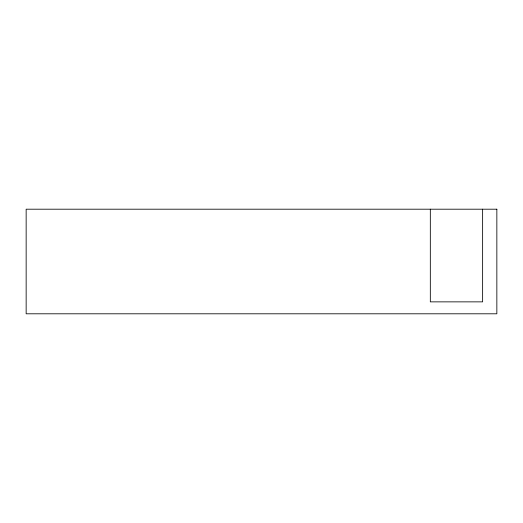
<?xml version="1.0" encoding="UTF-8"?>
<svg xmlns="http://www.w3.org/2000/svg" width="523" height="523" viewBox="0 0 523 523"><rect width="100%" height="100%" fill="white"/><g stroke="black" fill="none" stroke-linecap="round" stroke-linejoin="round"><path stroke-width="0.78" d="M482.624 209.2L482.624 301.863L430.324 301.863L430.324 209.2M496.85 209.2L26.15 209.2L26.15 313.8L496.85 313.8L496.85 209.2"/></g></svg>
